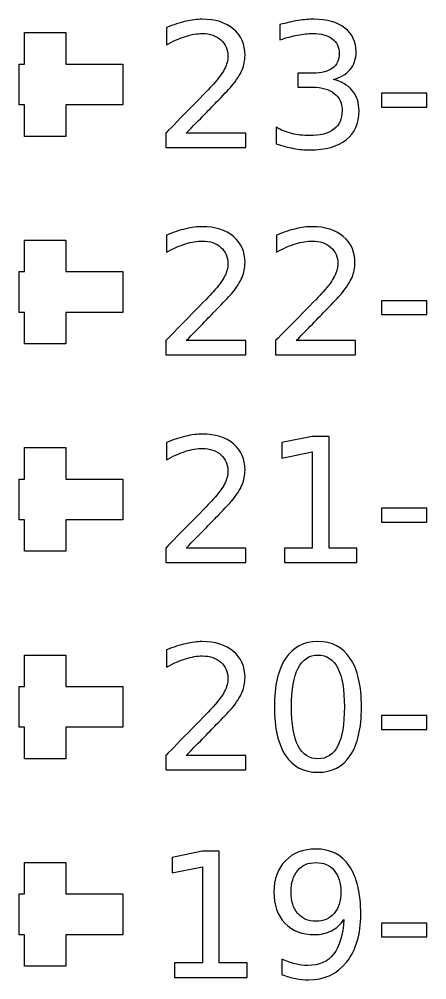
# Model space of a CAD drawing. Header units: centimetres. Extents: x -12.19 to -8.67, y -14.91 to -7.59.
# Drawn here: x -10.182 to -9.683, y -10.565 to -9.389 of the extents above; entities that cross this region are included whole.
import ezdxf

# ---------------------------------------------------------------- set-up
doc = ezdxf.new("R2010")
doc.units = ezdxf.units.CM
doc.header["$MEASUREMENT"] = 0
doc.layers.add('Layer 1', color=7, linetype='Continuous')

msp = doc.modelspace()

# ---------------------------------------------------------------- linework, layer by layer
at = {"layer": 'Layer 1', "color": 250}
for points, knots in [([(-9.97788, -9.52848), (-9.97788, -9.52848), (-9.90504, -9.52848), (-9.90504, -9.52848), (-9.90504, -9.52848), (-9.90504, -9.52848), (-9.90504, -9.54605), (-9.90504, -9.54605), (-9.90504, -9.54605), (-9.90504, -9.54605), (-10.00299, -9.54605), (-10.00299, -9.54605), (-10.00299, -9.54605), (-10.00299, -9.54605), (-10.00299, -9.52848), (-10.00299, -9.52848), (-10.00299, -9.52848), (-9.99506, -9.5203), (-9.98426, -9.50929), (-9.97062, -9.49546), (-9.97062, -9.49546), (-9.95693, -9.48163), (-9.94832, -9.47275), (-9.94483, -9.46876), (-9.94483, -9.46876), (-9.93813, -9.46124), (-9.93347, -9.4549), (-9.93083, -9.44967), (-9.93083, -9.44967), (-9.92818, -9.44449), (-9.92684, -9.43937), (-9.92684, -9.43433), (-9.92684, -9.43433), (-9.92684, -9.42614), (-9.92973, -9.41944), (-9.93548, -9.41429), (-9.93548, -9.41429), (-9.94123, -9.40911), (-9.94871, -9.40653), (-9.95796, -9.40653), (-9.95796, -9.40653), (-9.96448, -9.40653), (-9.9714, -9.40766), (-9.97865, -9.40995), (-9.97865, -9.40995), (-9.98592, -9.41221), (-9.99372, -9.41567), (-10.00197, -9.42029), (-10.00197, -9.42029), (-10.00197, -9.42029), (-10.00197, -9.39919), (-10.00197, -9.39919), (-10.00197, -9.39919), (-9.99357, -9.39581), (-9.98571, -9.39327), (-9.97841, -9.39154), (-9.97841, -9.39154), (-9.97111, -9.38981), (-9.96441, -9.38896), (-9.95834, -9.38896), (-9.95834, -9.38896), (-9.94236, -9.38896), (-9.92963, -9.39295), (-9.9201, -9.40096), (-9.9201, -9.40096), (-9.91061, -9.40893), (-9.90585, -9.41962), (-9.90585, -9.43299), (-9.90585, -9.43299), (-9.90585, -9.43934), (-9.90705, -9.44534), (-9.90941, -9.45101), (-9.90941, -9.45101), (-9.91178, -9.45669), (-9.91612, -9.4634), (-9.9224, -9.47112), (-9.9224, -9.47112), (-9.92412, -9.47313), (-9.92959, -9.47888), (-9.93884, -9.48844), (-9.93884, -9.48844), (-9.94804, -9.49797), (-9.96109, -9.51134), (-9.97788, -9.52848)], [0, 0, 0, 0, 0.047619, 0.047619, 0.047619, 0.047619, 0.0952381, 0.0952381, 0.0952381, 0.0952381, 0.1428571, 0.1428571, 0.1428571, 0.1428571, 0.1904762, 0.1904762, 0.1904762, 0.1904762, 0.2380952, 0.2380952, 0.2380952, 0.2380952, 0.2857143, 0.2857143, 0.2857143, 0.2857143, 0.3333333, 0.3333333, 0.3333333, 0.3333333, 0.3809524, 0.3809524, 0.3809524, 0.3809524, 0.4285714, 0.4285714, 0.4285714, 0.4285714, 0.4761905, 0.4761905, 0.4761905, 0.4761905, 0.5238095, 0.5238095, 0.5238095, 0.5238095, 0.5714286, 0.5714286, 0.5714286, 0.5714286, 0.6190476, 0.6190476, 0.6190476, 0.6190476, 0.6666667, 0.6666667, 0.6666667, 0.6666667, 0.7142857, 0.7142857, 0.7142857, 0.7142857, 0.7619048, 0.7619048, 0.7619048, 0.7619048, 0.8095238, 0.8095238, 0.8095238, 0.8095238, 0.8571429, 0.8571429, 0.8571429, 0.8571429, 0.9047619, 0.9047619, 0.9047619, 0.9047619, 0.952381, 0.952381, 0.952381, 0.952381, 1, 1, 1, 1]), ([(-9.79799, -9.46283), (-9.78797, -9.46498), (-9.78017, -9.46943), (-9.77456, -9.47617), (-9.77456, -9.47617), (-9.76895, -9.48294), (-9.76613, -9.49127), (-9.76613, -9.50118), (-9.76613, -9.50118), (-9.76613, -9.51642), (-9.77135, -9.5282), (-9.78183, -9.53653), (-9.78183, -9.53653), (-9.79231, -9.54489), (-9.80719, -9.54905), (-9.82649, -9.54905), (-9.82649, -9.54905), (-9.83298, -9.54905), (-9.83964, -9.54841), (-9.84648, -9.54714), (-9.84648, -9.54714), (-9.85333, -9.54587), (-9.86042, -9.54393), (-9.86772, -9.54139), (-9.86772, -9.54139), (-9.86772, -9.54139), (-9.86772, -9.52125), (-9.86772, -9.52125), (-9.86772, -9.52125), (-9.86193, -9.52464), (-9.85558, -9.52718), (-9.8487, -9.52891), (-9.8487, -9.52891), (-9.84183, -9.53063), (-9.83464, -9.53148), (-9.82713, -9.53148), (-9.82713, -9.53148), (-9.81404, -9.53148), (-9.80405, -9.52891), (-9.79718, -9.52372), (-9.79718, -9.52372), (-9.79033, -9.51857), (-9.78691, -9.51106), (-9.78691, -9.50118), (-9.78691, -9.50118), (-9.78691, -9.49211), (-9.79008, -9.48499), (-9.79647, -9.47984), (-9.79647, -9.47984), (-9.80285, -9.47472), (-9.81171, -9.47215), (-9.82307, -9.47215), (-9.82307, -9.47215), (-9.82307, -9.47215), (-9.84105, -9.47215), (-9.84105, -9.47215), (-9.84105, -9.47215), (-9.84105, -9.47215), (-9.84105, -9.455), (-9.84105, -9.455), (-9.84105, -9.455), (-9.84105, -9.455), (-9.82226, -9.455), (-9.82226, -9.455), (-9.82226, -9.455), (-9.81199, -9.455), (-9.80416, -9.45295), (-9.79869, -9.44886), (-9.79869, -9.44886), (-9.79326, -9.44474), (-9.79054, -9.43884), (-9.79054, -9.43112), (-9.79054, -9.43112), (-9.79054, -9.42322), (-9.79337, -9.41711), (-9.79897, -9.41288), (-9.79897, -9.41288), (-9.80458, -9.40865), (-9.81263, -9.40653), (-9.82307, -9.40653), (-9.82307, -9.40653), (-9.82882, -9.40653), (-9.83492, -9.40717), (-9.84147, -9.4084), (-9.84147, -9.4084), (-9.848, -9.40964), (-9.8552, -9.41158), (-9.86306, -9.41419), (-9.86306, -9.41419), (-9.86306, -9.41419), (-9.86306, -9.3956), (-9.86306, -9.3956), (-9.86306, -9.3956), (-9.85512, -9.39337), (-9.84772, -9.39171), (-9.8408, -9.39062), (-9.8408, -9.39062), (-9.8339, -9.38953), (-9.82734, -9.38896), (-9.82123, -9.38896), (-9.82123, -9.38896), (-9.80539, -9.38896), (-9.79284, -9.39256), (-9.78359, -9.39976), (-9.78359, -9.39976), (-9.77439, -9.40695), (-9.76977, -9.41669), (-9.76977, -9.42897), (-9.76977, -9.42897), (-9.76977, -9.4375), (-9.7722, -9.4447), (-9.7771, -9.45059), (-9.7771, -9.45059), (-9.78201, -9.45648), (-9.78896, -9.46057), (-9.79799, -9.46283)], [0, 0, 0, 0, 0.0344828, 0.0344828, 0.0344828, 0.0344828, 0.0689655, 0.0689655, 0.0689655, 0.0689655, 0.1034483, 0.1034483, 0.1034483, 0.1034483, 0.137931, 0.137931, 0.137931, 0.137931, 0.1724138, 0.1724138, 0.1724138, 0.1724138, 0.2068966, 0.2068966, 0.2068966, 0.2068966, 0.2413793, 0.2413793, 0.2413793, 0.2413793, 0.2758621, 0.2758621, 0.2758621, 0.2758621, 0.3103448, 0.3103448, 0.3103448, 0.3103448, 0.3448276, 0.3448276, 0.3448276, 0.3448276, 0.3793103, 0.3793103, 0.3793103, 0.3793103, 0.4137931, 0.4137931, 0.4137931, 0.4137931, 0.4482759, 0.4482759, 0.4482759, 0.4482759, 0.4827586, 0.4827586, 0.4827586, 0.4827586, 0.5172414, 0.5172414, 0.5172414, 0.5172414, 0.5517241, 0.5517241, 0.5517241, 0.5517241, 0.5862069, 0.5862069, 0.5862069, 0.5862069, 0.6206897, 0.6206897, 0.6206897, 0.6206897, 0.6551724, 0.6551724, 0.6551724, 0.6551724, 0.6896552, 0.6896552, 0.6896552, 0.6896552, 0.7241379, 0.7241379, 0.7241379, 0.7241379, 0.7586207, 0.7586207, 0.7586207, 0.7586207, 0.7931034, 0.7931034, 0.7931034, 0.7931034, 0.8275862, 0.8275862, 0.8275862, 0.8275862, 0.862069, 0.862069, 0.862069, 0.862069, 0.8965517, 0.8965517, 0.8965517, 0.8965517, 0.9310345, 0.9310345, 0.9310345, 0.9310345, 0.9655172, 0.9655172, 0.9655172, 0.9655172, 1, 1, 1, 1]), ([(-9.73887, -9.47962), (-9.73887, -9.47962), (-9.68318, -9.47962), (-9.68318, -9.47962), (-9.68318, -9.47962), (-9.68318, -9.47962), (-9.68318, -9.49656), (-9.68318, -9.49656), (-9.68318, -9.49656), (-9.68318, -9.49656), (-9.73887, -9.49656), (-9.73887, -9.49656), (-9.73887, -9.49656), (-9.73887, -9.49656), (-9.73887, -9.47962), (-9.73887, -9.47962)], [0, 0, 0, 0, 0.25, 0.25, 0.25, 0.25, 0.5, 0.5, 0.5, 0.5, 0.75, 0.75, 0.75, 0.75, 1, 1, 1, 1]), ([(-9.97788, -9.78248), (-9.97788, -9.78248), (-9.90504, -9.78248), (-9.90504, -9.78248), (-9.90504, -9.78248), (-9.90504, -9.78248), (-9.90504, -9.80005), (-9.90504, -9.80005), (-9.90504, -9.80005), (-9.90504, -9.80005), (-10.00299, -9.80005), (-10.00299, -9.80005), (-10.00299, -9.80005), (-10.00299, -9.80005), (-10.00299, -9.78248), (-10.00299, -9.78248), (-10.00299, -9.78248), (-9.99506, -9.7743), (-9.98426, -9.76329), (-9.97062, -9.74946), (-9.97062, -9.74946), (-9.95693, -9.73563), (-9.94832, -9.72675), (-9.94483, -9.72276), (-9.94483, -9.72276), (-9.93813, -9.71524), (-9.93347, -9.7089), (-9.93083, -9.70367), (-9.93083, -9.70367), (-9.92818, -9.69849), (-9.92684, -9.69337), (-9.92684, -9.68833), (-9.92684, -9.68833), (-9.92684, -9.68014), (-9.92973, -9.67344), (-9.93548, -9.66829), (-9.93548, -9.66829), (-9.94123, -9.66311), (-9.94871, -9.66053), (-9.95796, -9.66053), (-9.95796, -9.66053), (-9.96448, -9.66053), (-9.9714, -9.66166), (-9.97865, -9.66395), (-9.97865, -9.66395), (-9.98592, -9.66621), (-9.99372, -9.66967), (-10.00197, -9.67429), (-10.00197, -9.67429), (-10.00197, -9.67429), (-10.00197, -9.65319), (-10.00197, -9.65319), (-10.00197, -9.65319), (-9.99357, -9.64981), (-9.98571, -9.64727), (-9.97841, -9.64554), (-9.97841, -9.64554), (-9.97111, -9.64381), (-9.96441, -9.64296), (-9.95834, -9.64296), (-9.95834, -9.64296), (-9.94236, -9.64296), (-9.92963, -9.64695), (-9.9201, -9.65496), (-9.9201, -9.65496), (-9.91061, -9.66293), (-9.90585, -9.67362), (-9.90585, -9.68699), (-9.90585, -9.68699), (-9.90585, -9.69334), (-9.90705, -9.69934), (-9.90941, -9.70501), (-9.90941, -9.70501), (-9.91178, -9.71069), (-9.91612, -9.7174), (-9.9224, -9.72512), (-9.9224, -9.72512), (-9.92412, -9.72713), (-9.92959, -9.73288), (-9.93884, -9.74244), (-9.93884, -9.74244), (-9.94804, -9.75197), (-9.96109, -9.76534), (-9.97788, -9.78248)], [0, 0, 0, 0, 0.047619, 0.047619, 0.047619, 0.047619, 0.0952381, 0.0952381, 0.0952381, 0.0952381, 0.1428571, 0.1428571, 0.1428571, 0.1428571, 0.1904762, 0.1904762, 0.1904762, 0.1904762, 0.2380952, 0.2380952, 0.2380952, 0.2380952, 0.2857143, 0.2857143, 0.2857143, 0.2857143, 0.3333333, 0.3333333, 0.3333333, 0.3333333, 0.3809524, 0.3809524, 0.3809524, 0.3809524, 0.4285714, 0.4285714, 0.4285714, 0.4285714, 0.4761905, 0.4761905, 0.4761905, 0.4761905, 0.5238095, 0.5238095, 0.5238095, 0.5238095, 0.5714286, 0.5714286, 0.5714286, 0.5714286, 0.6190476, 0.6190476, 0.6190476, 0.6190476, 0.6666667, 0.6666667, 0.6666667, 0.6666667, 0.7142857, 0.7142857, 0.7142857, 0.7142857, 0.7619048, 0.7619048, 0.7619048, 0.7619048, 0.8095238, 0.8095238, 0.8095238, 0.8095238, 0.8571429, 0.8571429, 0.8571429, 0.8571429, 0.9047619, 0.9047619, 0.9047619, 0.9047619, 0.952381, 0.952381, 0.952381, 0.952381, 1, 1, 1, 1]), ([(-9.84324, -9.78248), (-9.84324, -9.78248), (-9.7704, -9.78248), (-9.7704, -9.78248), (-9.7704, -9.78248), (-9.7704, -9.78248), (-9.7704, -9.80005), (-9.7704, -9.80005), (-9.7704, -9.80005), (-9.7704, -9.80005), (-9.86835, -9.80005), (-9.86835, -9.80005), (-9.86835, -9.80005), (-9.86835, -9.80005), (-9.86835, -9.78248), (-9.86835, -9.78248), (-9.86835, -9.78248), (-9.86042, -9.7743), (-9.84962, -9.76329), (-9.83598, -9.74946), (-9.83598, -9.74946), (-9.82229, -9.73563), (-9.81368, -9.72675), (-9.81019, -9.72276), (-9.81019, -9.72276), (-9.80349, -9.71524), (-9.79883, -9.7089), (-9.79619, -9.70367), (-9.79619, -9.70367), (-9.79354, -9.69849), (-9.7922, -9.69337), (-9.7922, -9.68833), (-9.7922, -9.68833), (-9.7922, -9.68014), (-9.79509, -9.67344), (-9.80084, -9.66829), (-9.80084, -9.66829), (-9.80659, -9.66311), (-9.81407, -9.66053), (-9.82332, -9.66053), (-9.82332, -9.66053), (-9.82984, -9.66053), (-9.83676, -9.66166), (-9.84401, -9.66395), (-9.84401, -9.66395), (-9.85128, -9.66621), (-9.85908, -9.66967), (-9.86733, -9.67429), (-9.86733, -9.67429), (-9.86733, -9.67429), (-9.86733, -9.65319), (-9.86733, -9.65319), (-9.86733, -9.65319), (-9.85893, -9.64981), (-9.85107, -9.64727), (-9.84377, -9.64554), (-9.84377, -9.64554), (-9.83647, -9.64381), (-9.82977, -9.64296), (-9.8237, -9.64296), (-9.8237, -9.64296), (-9.80772, -9.64296), (-9.79499, -9.64695), (-9.78546, -9.65496), (-9.78546, -9.65496), (-9.77597, -9.66293), (-9.77121, -9.67362), (-9.77121, -9.68699), (-9.77121, -9.68699), (-9.77121, -9.69334), (-9.77241, -9.69934), (-9.77477, -9.70501), (-9.77477, -9.70501), (-9.77714, -9.71069), (-9.78148, -9.7174), (-9.78776, -9.72512), (-9.78776, -9.72512), (-9.78948, -9.72713), (-9.79495, -9.73288), (-9.8042, -9.74244), (-9.8042, -9.74244), (-9.8134, -9.75197), (-9.82645, -9.76534), (-9.84324, -9.78248)], [0, 0, 0, 0, 0.047619, 0.047619, 0.047619, 0.047619, 0.0952381, 0.0952381, 0.0952381, 0.0952381, 0.1428571, 0.1428571, 0.1428571, 0.1428571, 0.1904762, 0.1904762, 0.1904762, 0.1904762, 0.2380952, 0.2380952, 0.2380952, 0.2380952, 0.2857143, 0.2857143, 0.2857143, 0.2857143, 0.3333333, 0.3333333, 0.3333333, 0.3333333, 0.3809524, 0.3809524, 0.3809524, 0.3809524, 0.4285714, 0.4285714, 0.4285714, 0.4285714, 0.4761905, 0.4761905, 0.4761905, 0.4761905, 0.5238095, 0.5238095, 0.5238095, 0.5238095, 0.5714286, 0.5714286, 0.5714286, 0.5714286, 0.6190476, 0.6190476, 0.6190476, 0.6190476, 0.6666667, 0.6666667, 0.6666667, 0.6666667, 0.7142857, 0.7142857, 0.7142857, 0.7142857, 0.7619048, 0.7619048, 0.7619048, 0.7619048, 0.8095238, 0.8095238, 0.8095238, 0.8095238, 0.8571429, 0.8571429, 0.8571429, 0.8571429, 0.9047619, 0.9047619, 0.9047619, 0.9047619, 0.952381, 0.952381, 0.952381, 0.952381, 1, 1, 1, 1]), ([(-9.73887, -9.73362), (-9.73887, -9.73362), (-9.68318, -9.73362), (-9.68318, -9.73362), (-9.68318, -9.73362), (-9.68318, -9.73362), (-9.68318, -9.75056), (-9.68318, -9.75056), (-9.68318, -9.75056), (-9.68318, -9.75056), (-9.73887, -9.75056), (-9.73887, -9.75056), (-9.73887, -9.75056), (-9.73887, -9.75056), (-9.73887, -9.73362), (-9.73887, -9.73362)], [0, 0, 0, 0, 0.25, 0.25, 0.25, 0.25, 0.5, 0.5, 0.5, 0.5, 0.75, 0.75, 0.75, 0.75, 1, 1, 1, 1]), ([(-9.97788, -10.03648), (-9.97788, -10.03648), (-9.90504, -10.03648), (-9.90504, -10.03648), (-9.90504, -10.03648), (-9.90504, -10.03648), (-9.90504, -10.05405), (-9.90504, -10.05405), (-9.90504, -10.05405), (-9.90504, -10.05405), (-10.00299, -10.05405), (-10.00299, -10.05405), (-10.00299, -10.05405), (-10.00299, -10.05405), (-10.00299, -10.03648), (-10.00299, -10.03648), (-10.00299, -10.03648), (-9.99506, -10.0283), (-9.98426, -10.01729), (-9.97062, -10.00346), (-9.97062, -10.00346), (-9.95693, -9.98963), (-9.94832, -9.98075), (-9.94483, -9.97676), (-9.94483, -9.97676), (-9.93813, -9.96924), (-9.93347, -9.9629), (-9.93083, -9.95767), (-9.93083, -9.95767), (-9.92818, -9.95249), (-9.92684, -9.94737), (-9.92684, -9.94233), (-9.92684, -9.94233), (-9.92684, -9.93414), (-9.92973, -9.92744), (-9.93548, -9.92229), (-9.93548, -9.92229), (-9.94123, -9.91711), (-9.94871, -9.91453), (-9.95796, -9.91453), (-9.95796, -9.91453), (-9.96448, -9.91453), (-9.9714, -9.91566), (-9.97865, -9.91795), (-9.97865, -9.91795), (-9.98592, -9.92021), (-9.99372, -9.92367), (-10.00197, -9.92829), (-10.00197, -9.92829), (-10.00197, -9.92829), (-10.00197, -9.90719), (-10.00197, -9.90719), (-10.00197, -9.90719), (-9.99357, -9.90381), (-9.98571, -9.90127), (-9.97841, -9.89954), (-9.97841, -9.89954), (-9.97111, -9.89781), (-9.96441, -9.89696), (-9.95834, -9.89696), (-9.95834, -9.89696), (-9.94236, -9.89696), (-9.92963, -9.90095), (-9.9201, -9.90896), (-9.9201, -9.90896), (-9.91061, -9.91693), (-9.90585, -9.92762), (-9.90585, -9.94099), (-9.90585, -9.94099), (-9.90585, -9.94734), (-9.90705, -9.95334), (-9.90941, -9.95901), (-9.90941, -9.95901), (-9.91178, -9.96469), (-9.91612, -9.9714), (-9.9224, -9.97912), (-9.9224, -9.97912), (-9.92412, -9.98113), (-9.92959, -9.98688), (-9.93884, -9.99644), (-9.93884, -9.99644), (-9.94804, -10.00597), (-9.96109, -10.01934), (-9.97788, -10.03648)], [0, 0, 0, 0, 0.047619, 0.047619, 0.047619, 0.047619, 0.0952381, 0.0952381, 0.0952381, 0.0952381, 0.1428571, 0.1428571, 0.1428571, 0.1428571, 0.1904762, 0.1904762, 0.1904762, 0.1904762, 0.2380952, 0.2380952, 0.2380952, 0.2380952, 0.2857143, 0.2857143, 0.2857143, 0.2857143, 0.3333333, 0.3333333, 0.3333333, 0.3333333, 0.3809524, 0.3809524, 0.3809524, 0.3809524, 0.4285714, 0.4285714, 0.4285714, 0.4285714, 0.4761905, 0.4761905, 0.4761905, 0.4761905, 0.5238095, 0.5238095, 0.5238095, 0.5238095, 0.5714286, 0.5714286, 0.5714286, 0.5714286, 0.6190476, 0.6190476, 0.6190476, 0.6190476, 0.6666667, 0.6666667, 0.6666667, 0.6666667, 0.7142857, 0.7142857, 0.7142857, 0.7142857, 0.7619048, 0.7619048, 0.7619048, 0.7619048, 0.8095238, 0.8095238, 0.8095238, 0.8095238, 0.8571429, 0.8571429, 0.8571429, 0.8571429, 0.9047619, 0.9047619, 0.9047619, 0.9047619, 0.952381, 0.952381, 0.952381, 0.952381, 1, 1, 1, 1]), ([(-9.85759, -10.03648), (-9.85759, -10.03648), (-9.82349, -10.03648), (-9.82349, -10.03648), (-9.82349, -10.03648), (-9.82349, -10.03648), (-9.82349, -9.91876), (-9.82349, -9.91876), (-9.82349, -9.91876), (-9.82349, -9.91876), (-9.86059, -9.92621), (-9.86059, -9.92621), (-9.86059, -9.92621), (-9.86059, -9.92621), (-9.86059, -9.90719), (-9.86059, -9.90719), (-9.86059, -9.90719), (-9.86059, -9.90719), (-9.8237, -9.89975), (-9.8237, -9.89975), (-9.8237, -9.89975), (-9.8237, -9.89975), (-9.80282, -9.89975), (-9.80282, -9.89975), (-9.80282, -9.89975), (-9.80282, -9.89975), (-9.80282, -10.03648), (-9.80282, -10.03648), (-9.80282, -10.03648), (-9.80282, -10.03648), (-9.76871, -10.03648), (-9.76871, -10.03648), (-9.76871, -10.03648), (-9.76871, -10.03648), (-9.76871, -10.05405), (-9.76871, -10.05405), (-9.76871, -10.05405), (-9.76871, -10.05405), (-9.85759, -10.05405), (-9.85759, -10.05405), (-9.85759, -10.05405), (-9.85759, -10.05405), (-9.85759, -10.03648), (-9.85759, -10.03648)], [0, 0, 0, 0, 0.0909091, 0.0909091, 0.0909091, 0.0909091, 0.1818182, 0.1818182, 0.1818182, 0.1818182, 0.2727273, 0.2727273, 0.2727273, 0.2727273, 0.3636364, 0.3636364, 0.3636364, 0.3636364, 0.4545455, 0.4545455, 0.4545455, 0.4545455, 0.5454545, 0.5454545, 0.5454545, 0.5454545, 0.6363636, 0.6363636, 0.6363636, 0.6363636, 0.7272727, 0.7272727, 0.7272727, 0.7272727, 0.8181818, 0.8181818, 0.8181818, 0.8181818, 0.9090909, 0.9090909, 0.9090909, 0.9090909, 1, 1, 1, 1]), ([(-9.73887, -9.98762), (-9.73887, -9.98762), (-9.68318, -9.98762), (-9.68318, -9.98762), (-9.68318, -9.98762), (-9.68318, -9.98762), (-9.68318, -10.00456), (-9.68318, -10.00456), (-9.68318, -10.00456), (-9.68318, -10.00456), (-9.73887, -10.00456), (-9.73887, -10.00456), (-9.73887, -10.00456), (-9.73887, -10.00456), (-9.73887, -9.98762), (-9.73887, -9.98762)], [0, 0, 0, 0, 0.25, 0.25, 0.25, 0.25, 0.5, 0.5, 0.5, 0.5, 0.75, 0.75, 0.75, 0.75, 1, 1, 1, 1]), ([(-9.97788, -10.29048), (-9.97788, -10.29048), (-9.90504, -10.29048), (-9.90504, -10.29048), (-9.90504, -10.29048), (-9.90504, -10.29048), (-9.90504, -10.30805), (-9.90504, -10.30805), (-9.90504, -10.30805), (-9.90504, -10.30805), (-10.00299, -10.30805), (-10.00299, -10.30805), (-10.00299, -10.30805), (-10.00299, -10.30805), (-10.00299, -10.29048), (-10.00299, -10.29048), (-10.00299, -10.29048), (-9.99506, -10.2823), (-9.98426, -10.27129), (-9.97062, -10.25746), (-9.97062, -10.25746), (-9.95693, -10.24363), (-9.94832, -10.23475), (-9.94483, -10.23076), (-9.94483, -10.23076), (-9.93813, -10.22324), (-9.93347, -10.2169), (-9.93083, -10.21167), (-9.93083, -10.21167), (-9.92818, -10.20649), (-9.92684, -10.20137), (-9.92684, -10.19633), (-9.92684, -10.19633), (-9.92684, -10.18814), (-9.92973, -10.18144), (-9.93548, -10.17629), (-9.93548, -10.17629), (-9.94123, -10.17111), (-9.94871, -10.16853), (-9.95796, -10.16853), (-9.95796, -10.16853), (-9.96448, -10.16853), (-9.9714, -10.16966), (-9.97865, -10.17195), (-9.97865, -10.17195), (-9.98592, -10.17421), (-9.99372, -10.17767), (-10.00197, -10.18229), (-10.00197, -10.18229), (-10.00197, -10.18229), (-10.00197, -10.16119), (-10.00197, -10.16119), (-10.00197, -10.16119), (-9.99357, -10.15781), (-9.98571, -10.15527), (-9.97841, -10.15354), (-9.97841, -10.15354), (-9.97111, -10.15181), (-9.96441, -10.15096), (-9.95834, -10.15096), (-9.95834, -10.15096), (-9.94236, -10.15096), (-9.92963, -10.15495), (-9.9201, -10.16296), (-9.9201, -10.16296), (-9.91061, -10.17093), (-9.90585, -10.18162), (-9.90585, -10.19499), (-9.90585, -10.19499), (-9.90585, -10.20134), (-9.90705, -10.20734), (-9.90941, -10.21301), (-9.90941, -10.21301), (-9.91178, -10.21869), (-9.91612, -10.2254), (-9.9224, -10.23312), (-9.9224, -10.23312), (-9.92412, -10.23513), (-9.92959, -10.24088), (-9.93884, -10.25044), (-9.93884, -10.25044), (-9.94804, -10.25997), (-9.96109, -10.27334), (-9.97788, -10.29048)], [0, 0, 0, 0, 0.047619, 0.047619, 0.047619, 0.047619, 0.0952381, 0.0952381, 0.0952381, 0.0952381, 0.1428571, 0.1428571, 0.1428571, 0.1428571, 0.1904762, 0.1904762, 0.1904762, 0.1904762, 0.2380952, 0.2380952, 0.2380952, 0.2380952, 0.2857143, 0.2857143, 0.2857143, 0.2857143, 0.3333333, 0.3333333, 0.3333333, 0.3333333, 0.3809524, 0.3809524, 0.3809524, 0.3809524, 0.4285714, 0.4285714, 0.4285714, 0.4285714, 0.4761905, 0.4761905, 0.4761905, 0.4761905, 0.5238095, 0.5238095, 0.5238095, 0.5238095, 0.5714286, 0.5714286, 0.5714286, 0.5714286, 0.6190476, 0.6190476, 0.6190476, 0.6190476, 0.6666667, 0.6666667, 0.6666667, 0.6666667, 0.7142857, 0.7142857, 0.7142857, 0.7142857, 0.7619048, 0.7619048, 0.7619048, 0.7619048, 0.8095238, 0.8095238, 0.8095238, 0.8095238, 0.8571429, 0.8571429, 0.8571429, 0.8571429, 0.9047619, 0.9047619, 0.9047619, 0.9047619, 0.952381, 0.952381, 0.952381, 0.952381, 1, 1, 1, 1]), ([(-9.81654, -10.15096), (-9.79926, -10.15096), (-9.78606, -10.15781), (-9.77693, -10.17149), (-9.77693, -10.17149), (-9.76779, -10.18515), (-9.76324, -10.20501), (-9.76324, -10.23104), (-9.76324, -10.23104), (-9.76324, -10.25704), (-9.76779, -10.27687), (-9.77693, -10.29052), (-9.77693, -10.29052), (-9.78606, -10.3042), (-9.79926, -10.31105), (-9.81654, -10.31105), (-9.81654, -10.31105), (-9.83386, -10.31105), (-9.84705, -10.3042), (-9.85618, -10.29052), (-9.85618, -10.29052), (-9.86532, -10.27687), (-9.86987, -10.25704), (-9.86987, -10.23104), (-9.86987, -10.23104), (-9.86987, -10.20501), (-9.86532, -10.18515), (-9.85618, -10.17149), (-9.85618, -10.17149), (-9.84705, -10.15781), (-9.83386, -10.15096), (-9.81654, -10.15096)], [0, 0, 0, 0, 0.125, 0.125, 0.125, 0.125, 0.25, 0.25, 0.25, 0.25, 0.375, 0.375, 0.375, 0.375, 0.5, 0.5, 0.5, 0.5, 0.625, 0.625, 0.625, 0.625, 0.75, 0.75, 0.75, 0.75, 0.875, 0.875, 0.875, 0.875, 1, 1, 1, 1]), ([(-9.81654, -10.16751), (-9.8273, -10.16751), (-9.83538, -10.1728), (-9.84077, -10.18338), (-9.84077, -10.18338), (-9.84616, -10.19393), (-9.84888, -10.20984), (-9.84888, -10.23104), (-9.84888, -10.23104), (-9.84888, -10.25221), (-9.84616, -10.26808), (-9.84077, -10.27863), (-9.84077, -10.27863), (-9.83538, -10.28921), (-9.8273, -10.2945), (-9.81654, -10.2945), (-9.81654, -10.2945), (-9.80575, -10.2945), (-9.79763, -10.28921), (-9.79224, -10.27863), (-9.79224, -10.27863), (-9.78684, -10.26808), (-9.78412, -10.25221), (-9.78412, -10.23104), (-9.78412, -10.23104), (-9.78412, -10.20984), (-9.78684, -10.19393), (-9.79224, -10.18338), (-9.79224, -10.18338), (-9.79763, -10.1728), (-9.80575, -10.16751), (-9.81654, -10.16751)], [0, 0, 0, 0, 0.125, 0.125, 0.125, 0.125, 0.25, 0.25, 0.25, 0.25, 0.375, 0.375, 0.375, 0.375, 0.5, 0.5, 0.5, 0.5, 0.625, 0.625, 0.625, 0.625, 0.75, 0.75, 0.75, 0.75, 0.875, 0.875, 0.875, 0.875, 1, 1, 1, 1]), ([(-9.73887, -10.24162), (-9.73887, -10.24162), (-9.68318, -10.24162), (-9.68318, -10.24162), (-9.68318, -10.24162), (-9.68318, -10.24162), (-9.68318, -10.25856), (-9.68318, -10.25856), (-9.68318, -10.25856), (-9.68318, -10.25856), (-9.73887, -10.25856), (-9.73887, -10.25856), (-9.73887, -10.25856), (-9.73887, -10.25856), (-9.73887, -10.24162), (-9.73887, -10.24162)], [0, 0, 0, 0, 0.25, 0.25, 0.25, 0.25, 0.5, 0.5, 0.5, 0.5, 0.75, 0.75, 0.75, 0.75, 1, 1, 1, 1]), ([(-9.99223, -10.54448), (-9.99223, -10.54448), (-9.95813, -10.54448), (-9.95813, -10.54448), (-9.95813, -10.54448), (-9.95813, -10.54448), (-9.95813, -10.42676), (-9.95813, -10.42676), (-9.95813, -10.42676), (-9.95813, -10.42676), (-9.99523, -10.43421), (-9.99523, -10.43421), (-9.99523, -10.43421), (-9.99523, -10.43421), (-9.99523, -10.41519), (-9.99523, -10.41519), (-9.99523, -10.41519), (-9.99523, -10.41519), (-9.95834, -10.40775), (-9.95834, -10.40775), (-9.95834, -10.40775), (-9.95834, -10.40775), (-9.93746, -10.40775), (-9.93746, -10.40775), (-9.93746, -10.40775), (-9.93746, -10.40775), (-9.93746, -10.54448), (-9.93746, -10.54448), (-9.93746, -10.54448), (-9.93746, -10.54448), (-9.90335, -10.54448), (-9.90335, -10.54448), (-9.90335, -10.54448), (-9.90335, -10.54448), (-9.90335, -10.56205), (-9.90335, -10.56205), (-9.90335, -10.56205), (-9.90335, -10.56205), (-9.99223, -10.56205), (-9.99223, -10.56205), (-9.99223, -10.56205), (-9.99223, -10.56205), (-9.99223, -10.54448), (-9.99223, -10.54448)], [0, 0, 0, 0, 0.0909091, 0.0909091, 0.0909091, 0.0909091, 0.1818182, 0.1818182, 0.1818182, 0.1818182, 0.2727273, 0.2727273, 0.2727273, 0.2727273, 0.3636364, 0.3636364, 0.3636364, 0.3636364, 0.4545455, 0.4545455, 0.4545455, 0.4545455, 0.5454545, 0.5454545, 0.5454545, 0.5454545, 0.6363636, 0.6363636, 0.6363636, 0.6363636, 0.7272727, 0.7272727, 0.7272727, 0.7272727, 0.8181818, 0.8181818, 0.8181818, 0.8181818, 0.9090909, 0.9090909, 0.9090909, 0.9090909, 1, 1, 1, 1]), ([(-9.86059, -10.55884), (-9.86059, -10.55884), (-9.86059, -10.53983), (-9.86059, -10.53983), (-9.86059, -10.53983), (-9.85537, -10.5423), (-9.85004, -10.5442), (-9.84468, -10.54551), (-9.84468, -10.54551), (-9.83929, -10.54681), (-9.83404, -10.54748), (-9.82885, -10.54748), (-9.82885, -10.54748), (-9.8151, -10.54748), (-9.80455, -10.54286), (-9.79728, -10.53358), (-9.79728, -10.53358), (-9.79001, -10.5243), (-9.78585, -10.51023), (-9.78483, -10.49136), (-9.78483, -10.49136), (-9.78881, -10.49728), (-9.79389, -10.50183), (-9.80003, -10.50501), (-9.80003, -10.50501), (-9.80617, -10.50818), (-9.81294, -10.50977), (-9.82039, -10.50977), (-9.82039, -10.50977), (-9.8358, -10.50977), (-9.84803, -10.50511), (-9.85703, -10.49577), (-9.85703, -10.49577), (-9.86603, -10.48642), (-9.87051, -10.47365), (-9.87051, -10.45745), (-9.87051, -10.45745), (-9.87051, -10.44162), (-9.86581, -10.42892), (-9.85647, -10.41932), (-9.85647, -10.41932), (-9.84708, -10.40976), (-9.8346, -10.40496), (-9.81905, -10.40496), (-9.81905, -10.40496), (-9.8012, -10.40496), (-9.78758, -10.41181), (-9.77816, -10.42549), (-9.77816, -10.42549), (-9.76874, -10.43915), (-9.76405, -10.45901), (-9.76405, -10.48504), (-9.76405, -10.48504), (-9.76405, -10.50938), (-9.76984, -10.52878), (-9.78137, -10.54328), (-9.78137, -10.54328), (-9.79291, -10.55778), (-9.80843, -10.56505), (-9.82794, -10.56505), (-9.82794, -10.56505), (-9.83316, -10.56505), (-9.83848, -10.56452), (-9.84384, -10.5635), (-9.84384, -10.5635), (-9.84923, -10.56247), (-9.85481, -10.56092), (-9.86059, -10.55884)], [0, 0, 0, 0, 0.0588235, 0.0588235, 0.0588235, 0.0588235, 0.1176471, 0.1176471, 0.1176471, 0.1176471, 0.1764706, 0.1764706, 0.1764706, 0.1764706, 0.2352941, 0.2352941, 0.2352941, 0.2352941, 0.2941176, 0.2941176, 0.2941176, 0.2941176, 0.3529412, 0.3529412, 0.3529412, 0.3529412, 0.4117647, 0.4117647, 0.4117647, 0.4117647, 0.4705882, 0.4705882, 0.4705882, 0.4705882, 0.5294118, 0.5294118, 0.5294118, 0.5294118, 0.5882353, 0.5882353, 0.5882353, 0.5882353, 0.6470588, 0.6470588, 0.6470588, 0.6470588, 0.7058824, 0.7058824, 0.7058824, 0.7058824, 0.7647059, 0.7647059, 0.7647059, 0.7647059, 0.8235294, 0.8235294, 0.8235294, 0.8235294, 0.8823529, 0.8823529, 0.8823529, 0.8823529, 0.9411765, 0.9411765, 0.9411765, 0.9411765, 1, 1, 1, 1]), ([(-9.81901, -10.49344), (-9.80966, -10.49344), (-9.80222, -10.49023), (-9.79675, -10.48384), (-9.79675, -10.48384), (-9.79128, -10.47742), (-9.78853, -10.46864), (-9.78853, -10.45745), (-9.78853, -10.45745), (-9.78853, -10.44638), (-9.79128, -10.43763), (-9.79675, -10.43117), (-9.79675, -10.43117), (-9.80222, -10.42472), (-9.80966, -10.42151), (-9.81901, -10.42151), (-9.81901, -10.42151), (-9.8284, -10.42151), (-9.83584, -10.42472), (-9.8413, -10.43117), (-9.8413, -10.43117), (-9.84676, -10.43763), (-9.84952, -10.44638), (-9.84952, -10.45745), (-9.84952, -10.45745), (-9.84952, -10.46864), (-9.84676, -10.47742), (-9.8413, -10.48384), (-9.8413, -10.48384), (-9.83584, -10.49023), (-9.8284, -10.49344), (-9.81901, -10.49344)], [0, 0, 0, 0, 0.125, 0.125, 0.125, 0.125, 0.25, 0.25, 0.25, 0.25, 0.375, 0.375, 0.375, 0.375, 0.5, 0.5, 0.5, 0.5, 0.625, 0.625, 0.625, 0.625, 0.75, 0.75, 0.75, 0.75, 0.875, 0.875, 0.875, 0.875, 1, 1, 1, 1]), ([(-9.73887, -10.49562), (-9.73887, -10.49562), (-9.68318, -10.49562), (-9.68318, -10.49562), (-9.68318, -10.49562), (-9.68318, -10.49562), (-9.68318, -10.51256), (-9.68318, -10.51256), (-9.68318, -10.51256), (-9.68318, -10.51256), (-9.73887, -10.51256), (-9.73887, -10.51256), (-9.73887, -10.51256), (-9.73887, -10.51256), (-9.73887, -10.49562), (-9.73887, -10.49562)], [0, 0, 0, 0, 0.25, 0.25, 0.25, 0.25, 0.5, 0.5, 0.5, 0.5, 0.75, 0.75, 0.75, 0.75, 1, 1, 1, 1])]:
    msp.add_open_spline(points, degree=3, knots=knots, dxfattribs=at)
at = {"layer": 'Layer 1', "color": 250, "lineweight": 25}
for points in [[(-10.17615, -9.53242), (-10.17615, -9.53242), (-10.12535, -9.53242), (-10.12535, -9.53242), (-10.12535, -9.53242), (-10.12535, -9.53242), (-10.12535, -9.49392), (-10.12535, -9.49392), (-10.12535, -9.49392), (-10.12535, -9.49392), (-10.0555, -9.49392), (-10.0555, -9.49392), (-10.0555, -9.49392), (-10.0555, -9.49392), (-10.0555, -9.44392), (-10.0555, -9.44392), (-10.0555, -9.44392), (-10.0555, -9.44392), (-10.12535, -9.44392), (-10.12535, -9.44392), (-10.12535, -9.44392), (-10.12535, -9.44392), (-10.12535, -9.40542), (-10.12535, -9.40542), (-10.12535, -9.40542), (-10.12535, -9.40542), (-10.17615, -9.40542), (-10.17615, -9.40542), (-10.17615, -9.40542), (-10.17615, -9.40542), (-10.17615, -9.44392), (-10.17615, -9.44392), (-10.17615, -9.44392), (-10.17615, -9.44392), (-10.1825, -9.44392), (-10.1825, -9.44392), (-10.1825, -9.44392), (-10.1825, -9.44392), (-10.1825, -9.49392), (-10.1825, -9.49392), (-10.1825, -9.49392), (-10.1825, -9.49392), (-10.17615, -9.49392), (-10.17615, -9.49392), (-10.17615, -9.49392), (-10.17615, -9.49392), (-10.17615, -9.53242), (-10.17615, -9.53242)], [(-10.17615, -9.78642), (-10.17615, -9.78642), (-10.12535, -9.78642), (-10.12535, -9.78642), (-10.12535, -9.78642), (-10.12535, -9.78642), (-10.12535, -9.74792), (-10.12535, -9.74792), (-10.12535, -9.74792), (-10.12535, -9.74792), (-10.0555, -9.74792), (-10.0555, -9.74792), (-10.0555, -9.74792), (-10.0555, -9.74792), (-10.0555, -9.69792), (-10.0555, -9.69792), (-10.0555, -9.69792), (-10.0555, -9.69792), (-10.12535, -9.69792), (-10.12535, -9.69792), (-10.12535, -9.69792), (-10.12535, -9.69792), (-10.12535, -9.65942), (-10.12535, -9.65942), (-10.12535, -9.65942), (-10.12535, -9.65942), (-10.17615, -9.65942), (-10.17615, -9.65942), (-10.17615, -9.65942), (-10.17615, -9.65942), (-10.17615, -9.69792), (-10.17615, -9.69792), (-10.17615, -9.69792), (-10.17615, -9.69792), (-10.1825, -9.69792), (-10.1825, -9.69792), (-10.1825, -9.69792), (-10.1825, -9.69792), (-10.1825, -9.74792), (-10.1825, -9.74792), (-10.1825, -9.74792), (-10.1825, -9.74792), (-10.17615, -9.74792), (-10.17615, -9.74792), (-10.17615, -9.74792), (-10.17615, -9.74792), (-10.17615, -9.78642), (-10.17615, -9.78642)], [(-10.17615, -10.04042), (-10.17615, -10.04042), (-10.12535, -10.04042), (-10.12535, -10.04042), (-10.12535, -10.04042), (-10.12535, -10.04042), (-10.12535, -10.00192), (-10.12535, -10.00192), (-10.12535, -10.00192), (-10.12535, -10.00192), (-10.0555, -10.00192), (-10.0555, -10.00192), (-10.0555, -10.00192), (-10.0555, -10.00192), (-10.0555, -9.95192), (-10.0555, -9.95192), (-10.0555, -9.95192), (-10.0555, -9.95192), (-10.12535, -9.95192), (-10.12535, -9.95192), (-10.12535, -9.95192), (-10.12535, -9.95192), (-10.12535, -9.91342), (-10.12535, -9.91342), (-10.12535, -9.91342), (-10.12535, -9.91342), (-10.17615, -9.91342), (-10.17615, -9.91342), (-10.17615, -9.91342), (-10.17615, -9.91342), (-10.17615, -9.95192), (-10.17615, -9.95192), (-10.17615, -9.95192), (-10.17615, -9.95192), (-10.1825, -9.95192), (-10.1825, -9.95192), (-10.1825, -9.95192), (-10.1825, -9.95192), (-10.1825, -10.00192), (-10.1825, -10.00192), (-10.1825, -10.00192), (-10.1825, -10.00192), (-10.17615, -10.00192), (-10.17615, -10.00192), (-10.17615, -10.00192), (-10.17615, -10.00192), (-10.17615, -10.04042), (-10.17615, -10.04042)], [(-10.17615, -10.29442), (-10.17615, -10.29442), (-10.12535, -10.29442), (-10.12535, -10.29442), (-10.12535, -10.29442), (-10.12535, -10.29442), (-10.12535, -10.25592), (-10.12535, -10.25592), (-10.12535, -10.25592), (-10.12535, -10.25592), (-10.0555, -10.25592), (-10.0555, -10.25592), (-10.0555, -10.25592), (-10.0555, -10.25592), (-10.0555, -10.20592), (-10.0555, -10.20592), (-10.0555, -10.20592), (-10.0555, -10.20592), (-10.12535, -10.20592), (-10.12535, -10.20592), (-10.12535, -10.20592), (-10.12535, -10.20592), (-10.12535, -10.16742), (-10.12535, -10.16742), (-10.12535, -10.16742), (-10.12535, -10.16742), (-10.17615, -10.16742), (-10.17615, -10.16742), (-10.17615, -10.16742), (-10.17615, -10.16742), (-10.17615, -10.20592), (-10.17615, -10.20592), (-10.17615, -10.20592), (-10.17615, -10.20592), (-10.1825, -10.20592), (-10.1825, -10.20592), (-10.1825, -10.20592), (-10.1825, -10.20592), (-10.1825, -10.25592), (-10.1825, -10.25592), (-10.1825, -10.25592), (-10.1825, -10.25592), (-10.17615, -10.25592), (-10.17615, -10.25592), (-10.17615, -10.25592), (-10.17615, -10.25592), (-10.17615, -10.29442), (-10.17615, -10.29442)], [(-10.17615, -10.54842), (-10.17615, -10.54842), (-10.12535, -10.54842), (-10.12535, -10.54842), (-10.12535, -10.54842), (-10.12535, -10.54842), (-10.12535, -10.50992), (-10.12535, -10.50992), (-10.12535, -10.50992), (-10.12535, -10.50992), (-10.0555, -10.50992), (-10.0555, -10.50992), (-10.0555, -10.50992), (-10.0555, -10.50992), (-10.0555, -10.45992), (-10.0555, -10.45992), (-10.0555, -10.45992), (-10.0555, -10.45992), (-10.12535, -10.45992), (-10.12535, -10.45992), (-10.12535, -10.45992), (-10.12535, -10.45992), (-10.12535, -10.42142), (-10.12535, -10.42142), (-10.12535, -10.42142), (-10.12535, -10.42142), (-10.17615, -10.42142), (-10.17615, -10.42142), (-10.17615, -10.42142), (-10.17615, -10.42142), (-10.17615, -10.45992), (-10.17615, -10.45992), (-10.17615, -10.45992), (-10.17615, -10.45992), (-10.1825, -10.45992), (-10.1825, -10.45992), (-10.1825, -10.45992), (-10.1825, -10.45992), (-10.1825, -10.50992), (-10.1825, -10.50992), (-10.1825, -10.50992), (-10.1825, -10.50992), (-10.17615, -10.50992), (-10.17615, -10.50992), (-10.17615, -10.50992), (-10.17615, -10.50992), (-10.17615, -10.54842), (-10.17615, -10.54842)]]:
    msp.add_open_spline(points, degree=3, knots=[0, 0, 0, 0, 0.0833333, 0.0833333, 0.0833333, 0.0833333, 0.1666667, 0.1666667, 0.1666667, 0.1666667, 0.25, 0.25, 0.25, 0.25, 0.3333333, 0.3333333, 0.3333333, 0.3333333, 0.4166667, 0.4166667, 0.4166667, 0.4166667, 0.5, 0.5, 0.5, 0.5, 0.5833333, 0.5833333, 0.5833333, 0.5833333, 0.6666667, 0.6666667, 0.6666667, 0.6666667, 0.75, 0.75, 0.75, 0.75, 0.8333333, 0.8333333, 0.8333333, 0.8333333, 0.9166667, 0.9166667, 0.9166667, 0.9166667, 1, 1, 1, 1], dxfattribs=at)

doc.saveas('drawing.dxf')
